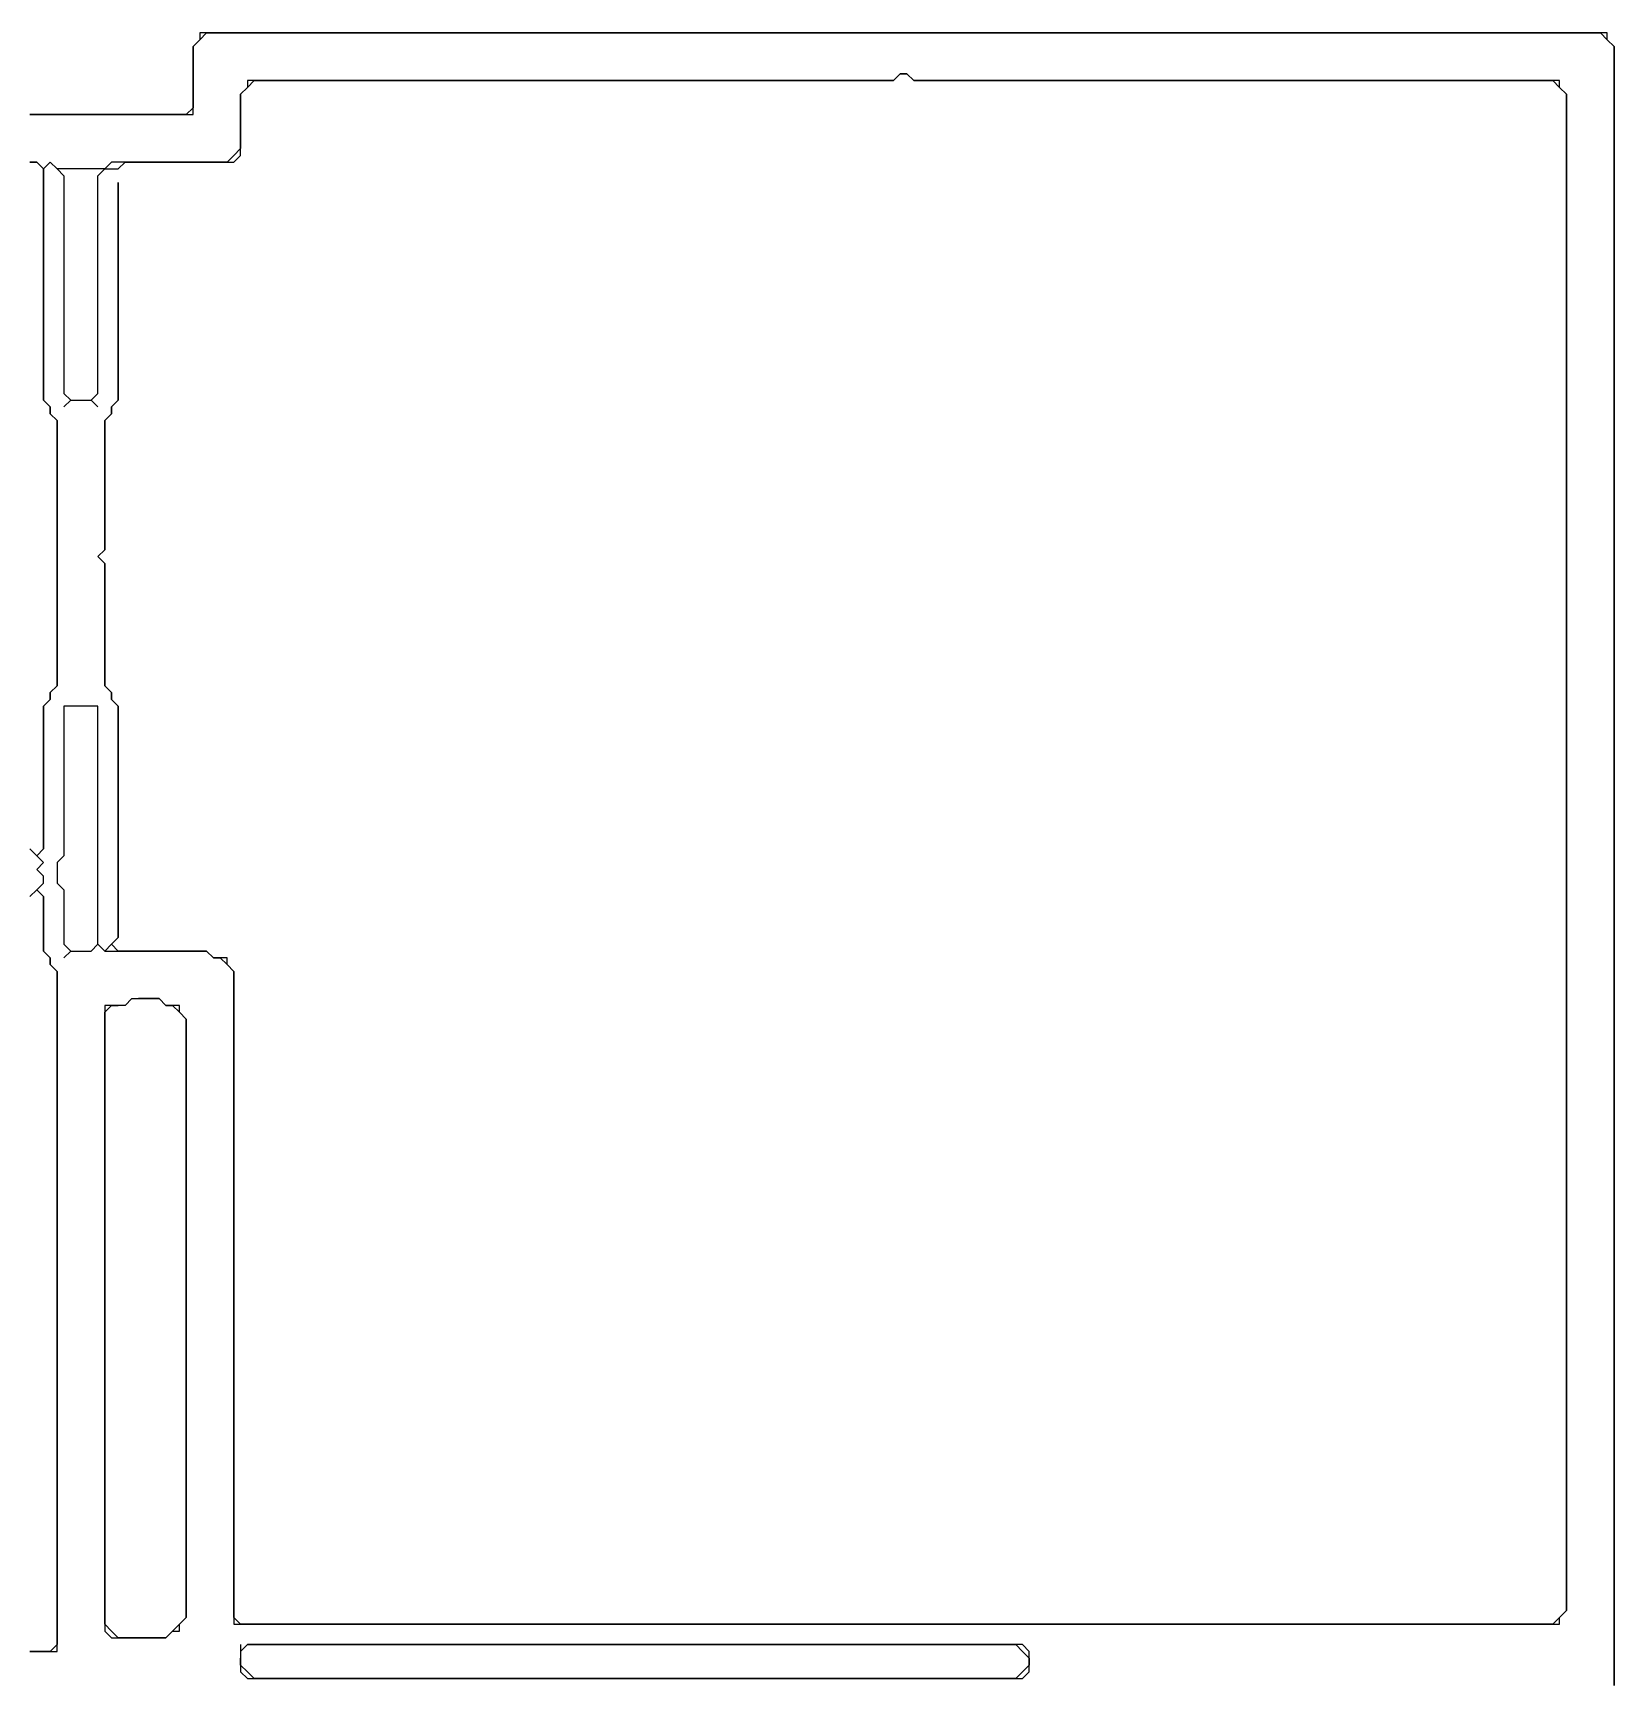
# Model space of a CAD drawing. Header units: metres. Extents: x 39 to 1548, y -1178 to -131.
# Drawn here: x 959.5 to 1192, y -664.5 to -422 of the extents above; entities that cross this region are included whole.
import ezdxf

# ---------------------------------------------------------------- set-up
doc = ezdxf.new("R2010")
doc.units = ezdxf.units.M

msp = doc.modelspace()

# ---------------------------------------------------------------- linework, layer by layer
for points in [[(959, -434), (960, -434), (961, -434), (962, -434), (963, -434), (964, -434), (965, -434), (966, -434), (967, -434), (968, -434), (969, -434), (970, -434), (971, -434), (972, -434), (973, -434), (974, -434), (975, -434), (976, -434), (977, -434), (978, -434), (979, -434), (980, -434), (981, -434), (982, -434), (983, -434), (983, -433), (983, -432), (983, -431), (983, -430), (983, -429), (983, -428), (983, -427), (983, -426), (983, -425), (983, -424), (984, -423), (985, -422), (986, -422), (987, -422), (988, -422), (989, -422), (990, -422), (991, -422), (992, -422), (993, -422), (994, -422), (995, -422), (996, -422), (997, -422), (998, -422), (999, -422), (1000, -422), (1001, -422), (1002, -422), (1003, -422), (1004, -422), (1005, -422), (1006, -422), (1007, -422), (1008, -422), (1009, -422), (1010, -422), (1011, -422), (1012, -422), (1013, -422), (1014, -422), (1015, -422), (1016, -422), (1017, -422), (1018, -422), (1019, -422), (1020, -422), (1021, -422), (1022, -422), (1023, -422), (1024, -422), (1025, -422), (1026, -422), (1027, -422), (1028, -422), (1029, -422), (1030, -422), (1031, -422), (1032, -422), (1033, -422), (1034, -422), (1035, -422), (1036, -422), (1037, -422), (1038, -422), (1039, -422), (1040, -422), (1041, -422), (1042, -422), (1043, -422), (1044, -422), (1045, -422), (1046, -422), (1047, -422), (1048, -422), (1049, -422), (1050, -422), (1051, -422), (1052, -422), (1053, -422), (1054, -422), (1055, -422), (1056, -422), (1057, -422), (1058, -422), (1059, -422), (1060, -422), (1061, -422), (1062, -422), (1063, -422), (1064, -422), (1065, -422), (1066, -422), (1067, -422), (1068, -422), (1069, -422), (1070, -422), (1071, -422), (1072, -422), (1073, -422), (1074, -422), (1075, -422), (1076, -422), (1077, -422), (1078, -422), (1079, -422), (1080, -422), (1081, -422), (1082, -422), (1083, -422), (1084, -422), (1085, -422), (1086, -422), (1087, -422), (1088, -422), (1089, -422), (1090, -422), (1091, -422), (1092, -422), (1093, -422), (1094, -422), (1095, -422), (1096, -422), (1097, -422), (1098, -422), (1099, -422), (1100, -422), (1101, -422), (1102, -422), (1103, -422), (1104, -422), (1105, -422), (1106, -422), (1107, -422), (1108, -422), (1109, -422), (1110, -422), (1111, -422), (1112, -422), (1113, -422), (1114, -422), (1115, -422), (1116, -422), (1117, -422), (1118, -422), (1119, -422), (1120, -422), (1121, -422), (1122, -422), (1123, -422), (1124, -422), (1125, -422), (1126, -422), (1127, -422), (1128, -422), (1129, -422), (1130, -422), (1131, -422), (1132, -422), (1133, -422), (1134, -422), (1135, -422), (1136, -422), (1137, -422), (1138, -422), (1139, -422), (1140, -422), (1141, -422), (1142, -422), (1143, -422), (1144, -422), (1145, -422), (1146, -422), (1147, -422), (1148, -422), (1149, -422), (1150, -422), (1151, -422), (1152, -422), (1153, -422), (1154, -422), (1155, -422), (1156, -422), (1157, -422), (1158, -422), (1159, -422), (1160, -422), (1161, -422), (1162, -422), (1163, -422), (1164, -422), (1165, -422), (1166, -422), (1167, -422), (1168, -422), (1169, -422), (1170, -422), (1171, -422), (1172, -422), (1173, -422), (1174, -422), (1175, -422), (1176, -422), (1177, -422), (1178, -422), (1179, -422), (1180, -422), (1181, -422), (1182, -422), (1183, -422), (1184, -422), (1185, -422), (1186, -422), (1187, -422), (1188, -422), (1189, -422), (1190, -422), (1191, -423), (1192, -424), (1192, -425), (1192, -426), (1192, -427), (1192, -428), (1192, -429), (1192, -430), (1192, -431), (1192, -432), (1192, -433), (1192, -434), (1192, -435), (1192, -436), (1192, -437), (1192, -438), (1192, -439), (1192, -440), (1192, -441), (1192, -442), (1192, -443), (1192, -444), (1192, -445), (1192, -446), (1192, -447), (1192, -448), (1192, -449), (1192, -450), (1192, -451), (1192, -452), (1192, -453), (1192, -454), (1192, -455), (1192, -456), (1192, -457), (1192, -458), (1192, -459), (1192, -460), (1192, -461), (1192, -462), (1192, -463), (1192, -464), (1192, -465), (1192, -466), (1192, -467), (1192, -468), (1192, -469), (1192, -470), (1192, -471), (1192, -472), (1192, -473), (1192, -474), (1192, -475), (1192, -476), (1192, -477), (1192, -478), (1192, -479), (1192, -480), (1192, -481), (1192, -482), (1192, -483), (1192, -484), (1192, -485), (1192, -486), (1192, -487), (1192, -488), (1192, -489), (1192, -490), (1192, -491), (1192, -492), (1192, -493), (1192, -494), (1192, -495), (1192, -496), (1192, -497), (1192, -498), (1192, -499), (1192, -500), (1192, -501), (1192, -502), (1192, -503), (1192, -504), (1192, -505), (1192, -506), (1192, -507), (1192, -508), (1192, -509), (1192, -510), (1192, -511), (1192, -512), (1192, -513), (1192, -514), (1192, -515), (1192, -516), (1192, -517), (1192, -518), (1192, -519), (1192, -520), (1192, -521), (1192, -522), (1192, -523), (1192, -524), (1192, -525), (1192, -526), (1192, -527), (1192, -528), (1192, -529), (1192, -530), (1192, -531), (1192, -532), (1192, -533), (1192, -534), (1192, -535), (1192, -536), (1192, -537), (1192, -538), (1192, -539), (1192, -540), (1192, -541), (1192, -542), (1192, -543), (1192, -544), (1192, -545), (1192, -546), (1192, -547), (1192, -548), (1192, -549), (1192, -550), (1192, -551), (1192, -552), (1192, -553), (1192, -554), (1192, -555), (1192, -556), (1192, -557), (1192, -558), (1192, -559), (1192, -560), (1192, -561), (1192, -562), (1192, -563), (1192, -564), (1192, -565), (1192, -566), (1192, -567), (1192, -568), (1192, -569), (1192, -570), (1192, -571), (1192, -572), (1192, -573), (1192, -574), (1192, -575), (1192, -576), (1192, -577), (1192, -578), (1192, -579), (1192, -580), (1192, -581), (1192, -582), (1192, -583), (1192, -584), (1192, -585), (1192, -586), (1192, -587), (1192, -588), (1192, -589), (1192, -590), (1192, -591), (1192, -592), (1192, -593), (1192, -594), (1192, -595), (1192, -596), (1192, -597), (1192, -598), (1192, -599), (1192, -600), (1192, -601), (1192, -602), (1192, -603), (1192, -604), (1192, -605), (1192, -606), (1192, -607), (1192, -608), (1192, -609), (1192, -610), (1192, -611), (1192, -612), (1192, -613), (1192, -614), (1192, -615), (1192, -616), (1192, -617), (1192, -618), (1192, -619), (1192, -620), (1192, -621), (1192, -622), (1192, -623), (1192, -624), (1192, -625), (1192, -626), (1192, -627), (1192, -628), (1192, -629), (1192, -630), (1192, -631), (1192, -632), (1192, -633), (1192, -634), (1192, -635), (1192, -636), (1192, -637), (1192, -638), (1192, -639), (1192, -640), (1192, -641), (1192, -642), (1192, -643), (1192, -644), (1192, -645), (1192, -646), (1192, -647), (1192, -648), (1192, -649), (1192, -650), (1192, -651), (1192, -652), (1192, -653), (1192, -654), (1192, -655), (1192, -656), (1192, -657), (1192, -658), (1192, -659), (1192, -660), (1192, -661), (1192, -662), (1192, -663), (1192, -664), (1192, -665)], [(1192, -665), (1192, -664), (1192, -663), (1192, -662), (1192, -661), (1192, -660), (1192, -659), (1192, -658), (1192, -657), (1192, -656), (1192, -655), (1192, -654), (1192, -653), (1192, -652), (1192, -651), (1192, -650), (1192, -649), (1192, -648), (1192, -647), (1192, -646), (1192, -645), (1192, -644), (1192, -643), (1192, -642), (1192, -641), (1192, -640), (1192, -639), (1192, -638), (1192, -637), (1192, -636), (1192, -635), (1192, -634), (1192, -633), (1192, -632), (1192, -631), (1192, -630), (1192, -629), (1192, -628), (1192, -627), (1192, -626), (1192, -625), (1192, -624), (1192, -623), (1192, -622), (1192, -621), (1192, -620), (1192, -619), (1192, -618), (1192, -617), (1192, -616), (1192, -615), (1192, -614), (1192, -613), (1192, -612), (1192, -611), (1192, -610), (1192, -609), (1192, -608), (1192, -607), (1192, -606), (1192, -605), (1192, -604), (1192, -603), (1192, -602), (1192, -601), (1192, -600), (1192, -599), (1192, -598), (1192, -597), (1192, -596), (1192, -595), (1192, -594), (1192, -593), (1192, -592), (1192, -591), (1192, -590), (1192, -589), (1192, -588), (1192, -587), (1192, -586), (1192, -585), (1192, -584), (1192, -583), (1192, -582), (1192, -581), (1192, -580), (1192, -579), (1192, -578), (1192, -577), (1192, -576), (1192, -575), (1192, -574), (1192, -573), (1192, -572), (1192, -571), (1192, -570), (1192, -569), (1192, -568), (1192, -567), (1192, -566), (1192, -565), (1192, -564), (1192, -563), (1192, -562), (1192, -561), (1192, -560), (1192, -559), (1192, -558), (1192, -557), (1192, -556), (1192, -555), (1192, -554), (1192, -553), (1192, -552), (1192, -551), (1192, -550), (1192, -549), (1192, -548), (1192, -547), (1192, -546), (1192, -545), (1192, -544), (1192, -543), (1192, -542), (1192, -541), (1192, -540), (1192, -539), (1192, -538), (1192, -537), (1192, -536), (1192, -535), (1192, -534), (1192, -533), (1192, -532), (1192, -531), (1192, -530), (1192, -529), (1192, -528), (1192, -527), (1192, -526), (1192, -525), (1192, -524), (1192, -523), (1192, -522), (1192, -521), (1192, -520), (1192, -519), (1192, -518), (1192, -517), (1192, -516), (1192, -515), (1192, -514), (1192, -513), (1192, -512), (1192, -511), (1192, -510), (1192, -509), (1192, -508), (1192, -507), (1192, -506), (1192, -505), (1192, -504), (1192, -503), (1192, -502), (1192, -501), (1192, -500), (1192, -499), (1192, -498), (1192, -497), (1192, -496), (1192, -495), (1192, -494), (1192, -493), (1192, -492), (1192, -491), (1192, -490), (1192, -489), (1192, -488), (1192, -487), (1192, -486), (1192, -485), (1192, -484), (1192, -483), (1192, -482), (1192, -481), (1192, -480), (1192, -479), (1192, -478), (1192, -477), (1192, -476), (1192, -475), (1192, -474), (1192, -473), (1192, -472), (1192, -471), (1192, -470), (1192, -469), (1192, -468), (1192, -467), (1192, -466), (1192, -465), (1192, -464), (1192, -463), (1192, -462), (1192, -461), (1192, -460), (1192, -459), (1192, -458), (1192, -457), (1192, -456), (1192, -455), (1192, -454), (1192, -453), (1192, -452), (1192, -451), (1192, -450), (1192, -449), (1192, -448), (1192, -447), (1192, -446), (1192, -445), (1192, -444), (1192, -443), (1192, -442), (1192, -441), (1192, -440), (1192, -439), (1192, -438), (1192, -437), (1192, -436), (1192, -435), (1192, -434), (1192, -433), (1192, -432), (1192, -431), (1192, -430), (1192, -429), (1192, -428), (1192, -427), (1192, -426), (1192, -425), (1192, -424), (1191, -423), (1191, -422), (1190, -422), (1189, -422), (1188, -422), (1187, -422), (1186, -422), (1185, -422), (1184, -422), (1183, -422), (1182, -422), (1181, -422), (1180, -422), (1179, -422), (1178, -422), (1177, -422), (1176, -422), (1175, -422), (1174, -422), (1173, -422), (1172, -422), (1171, -422), (1170, -422), (1169, -422), (1168, -422), (1167, -422), (1166, -422), (1165, -422), (1164, -422), (1163, -422), (1162, -422), (1161, -422), (1160, -422), (1159, -422), (1158, -422), (1157, -422), (1156, -422), (1155, -422), (1154, -422), (1153, -422), (1152, -422), (1151, -422), (1150, -422), (1149, -422), (1148, -422), (1147, -422), (1146, -422), (1145, -422), (1144, -422), (1143, -422), (1142, -422), (1141, -422), (1140, -422), (1139, -422), (1138, -422), (1137, -422), (1136, -422), (1135, -422), (1134, -422), (1133, -422), (1132, -422), (1131, -422), (1130, -422), (1129, -422), (1128, -422), (1127, -422), (1126, -422), (1125, -422), (1124, -422), (1123, -422), (1122, -422), (1121, -422), (1120, -422), (1119, -422), (1118, -422), (1117, -422), (1116, -422), (1115, -422), (1114, -422), (1113, -422), (1112, -422), (1111, -422), (1110, -422), (1109, -422), (1108, -422), (1107, -422), (1106, -422), (1105, -422), (1104, -422), (1103, -422), (1102, -422), (1101, -422), (1100, -422), (1099, -422), (1098, -422), (1097, -422), (1096, -422), (1095, -422), (1094, -422), (1093, -422), (1092, -422), (1091, -422), (1090, -422), (1089, -422), (1088, -422), (1087, -422), (1086, -422), (1085, -422), (1084, -422), (1083, -422), (1082, -422), (1081, -422), (1080, -422), (1079, -422), (1078, -422), (1077, -422), (1076, -422), (1075, -422), (1074, -422), (1073, -422), (1072, -422), (1071, -422), (1070, -422), (1069, -422), (1068, -422), (1067, -422), (1066, -422), (1065, -422), (1064, -422), (1063, -422), (1062, -422), (1061, -422), (1060, -422), (1059, -422), (1058, -422), (1057, -422), (1056, -422), (1055, -422), (1054, -422), (1053, -422), (1052, -422), (1051, -422), (1050, -422), (1049, -422), (1048, -422), (1047, -422), (1046, -422), (1045, -422), (1044, -422), (1043, -422), (1042, -422), (1041, -422), (1040, -422), (1039, -422), (1038, -422), (1037, -422), (1036, -422), (1035, -422), (1034, -422), (1033, -422), (1032, -422), (1031, -422), (1030, -422), (1029, -422), (1028, -422), (1027, -422), (1026, -422), (1025, -422), (1024, -422), (1023, -422), (1022, -422), (1021, -422), (1020, -422), (1019, -422), (1018, -422), (1017, -422), (1016, -422), (1015, -422), (1014, -422), (1013, -422), (1012, -422), (1011, -422), (1010, -422), (1009, -422), (1008, -422), (1007, -422), (1006, -422), (1005, -422), (1004, -422), (1003, -422), (1002, -422), (1001, -422), (1000, -422), (999, -422), (998, -422), (997, -422), (996, -422), (995, -422), (994, -422), (993, -422), (992, -422), (991, -422), (990, -422), (989, -422), (988, -422), (987, -422), (986, -422), (985, -422), (984, -422), (984, -423), (983, -424), (983, -425), (983, -426), (983, -427), (983, -428), (983, -429), (983, -430), (983, -431), (983, -432), (983, -433), (982, -434), (981, -434), (980, -434), (979, -434), (978, -434), (977, -434), (976, -434), (975, -434), (974, -434), (973, -434), (972, -434), (971, -434), (970, -434), (969, -434), (968, -434), (967, -434), (966, -434), (965, -434), (964, -434), (963, -434), (962, -434), (961, -434), (960, -434), (959, -434)], [(959, -660), (960, -660), (961, -660), (962, -660), (963, -660), (963, -659), (963, -658), (963, -657), (963, -656), (963, -655), (963, -654), (963, -653), (963, -652), (963, -651), (963, -650), (963, -649), (963, -648), (963, -647), (963, -646), (963, -645), (963, -644), (963, -643), (963, -642), (963, -641), (963, -640), (963, -639), (963, -638), (963, -637), (963, -636), (963, -635), (963, -634), (963, -633), (963, -632), (963, -631), (963, -630), (963, -629), (963, -628), (963, -627), (963, -626), (963, -625), (963, -624), (963, -623), (963, -622), (963, -621), (963, -620), (963, -619), (963, -618), (963, -617), (963, -616), (963, -615), (963, -614), (963, -613), (963, -612), (963, -611), (963, -610), (963, -609), (963, -608), (963, -607), (963, -606), (963, -605), (963, -604), (963, -603), (963, -602), (963, -601), (963, -600), (963, -599), (963, -598), (963, -597), (963, -596), (963, -595), (963, -594), (963, -593), (963, -592), (963, -591), (963, -590), (963, -589), (963, -588), (963, -587), (963, -586), (963, -585), (963, -584), (963, -583), (963, -582), (963, -581), (963, -580), (963, -579), (963, -578), (963, -577), (963, -576), (963, -575), (963, -574), (963, -573), (963, -572), (963, -571), (963, -570), (963, -569), (963, -568), (963, -567), (963, -566), (963, -565), (963, -564), (963, -563), (963, -562), (963, -561), (963, -560), (962, -559), (962, -558), (961, -557), (961, -556), (961, -555), (961, -554), (961, -553), (961, -552), (961, -551), (961, -550), (961, -549), (960, -548), (961, -547), (961, -546), (960, -545), (961, -544), (960, -543), (961, -542), (961, -541), (961, -540), (961, -539), (961, -538), (961, -537), (961, -536), (961, -535), (961, -534), (961, -533), (961, -532), (961, -531), (961, -530), (961, -529), (961, -528), (961, -527), (961, -526), (961, -525), (961, -524), (961, -523), (961, -522), (961, -521), (962, -520), (962, -519), (963, -518), (963, -517), (963, -516), (963, -515), (963, -514), (963, -513), (963, -512), (963, -511), (963, -510), (963, -509), (963, -508), (963, -507), (963, -506), (963, -505), (963, -504), (963, -503), (963, -502), (963, -501), (963, -500), (963, -499), (963, -498), (963, -497), (963, -496), (963, -495), (963, -494), (963, -493), (963, -492), (963, -491), (963, -490), (963, -489), (963, -488), (963, -487), (963, -486), (963, -485), (963, -484), (963, -483), (963, -482), (963, -481), (963, -480), (963, -479), (962, -478), (962, -477), (961, -476), (961, -475), (961, -474), (961, -473), (961, -472), (961, -471), (961, -470), (961, -469), (961, -468), (961, -467), (961, -466), (961, -465), (961, -464), (961, -463), (961, -462), (961, -461), (961, -460), (961, -459), (961, -458), (961, -457), (961, -456), (961, -455), (961, -454), (961, -453), (961, -452), (961, -451), (961, -450), (961, -449), (961, -448), (961, -447), (961, -446), (961, -445), (961, -444), (961, -443), (961, -442), (962, -441), (963, -442), (964, -443), (964, -444), (964, -445), (964, -446), (964, -447), (964, -448), (964, -449), (964, -450), (964, -451), (964, -452), (964, -453), (964, -454), (964, -455), (964, -456), (964, -457), (964, -458), (964, -459), (964, -460), (964, -461), (964, -462), (964, -463), (964, -464), (964, -465), (964, -466), (964, -467), (964, -468), (964, -469), (964, -470), (964, -471), (964, -472), (964, -473), (964, -474), (964, -475), (965, -476), (964, -477), (965, -476), (966, -476), (967, -476), (968, -476), (969, -477), (968, -476), (969, -475), (969, -474), (969, -473), (969, -472), (969, -471), (969, -470), (969, -469), (969, -468), (969, -467), (969, -466), (969, -465), (969, -464), (969, -463), (969, -462), (969, -461), (969, -460), (969, -459), (969, -458), (969, -457), (969, -456), (969, -455), (969, -454), (969, -453), (969, -452), (969, -451), (969, -450), (969, -449), (969, -448), (969, -447), (969, -446), (969, -445), (969, -444), (969, -443), (970, -442), (971, -442), (972, -442), (973, -441), (974, -441), (975, -441), (976, -441), (977, -441), (978, -441), (979, -441), (980, -441), (981, -441), (982, -441), (983, -441), (984, -441), (985, -441), (986, -441), (987, -441), (988, -441), (989, -441), (990, -440), (990, -439), (990, -438), (990, -437), (990, -436), (990, -435), (990, -434), (990, -433), (990, -432), (990, -431), (991, -430), (992, -429), (993, -429), (994, -429), (995, -429), (996, -429), (997, -429), (998, -429), (999, -429), (1000, -429), (1001, -429), (1002, -429), (1003, -429), (1004, -429), (1005, -429), (1006, -429), (1007, -429), (1008, -429), (1009, -429), (1010, -429), (1011, -429), (1012, -429), (1013, -429), (1014, -429), (1015, -429), (1016, -429), (1017, -429), (1018, -429), (1019, -429), (1020, -429), (1021, -429), (1022, -429), (1023, -429), (1024, -429), (1025, -429), (1026, -429), (1027, -429), (1028, -429), (1029, -429), (1030, -429), (1031, -429), (1032, -429), (1033, -429), (1034, -429), (1035, -429), (1036, -429), (1037, -429), (1038, -429), (1039, -429), (1040, -429), (1041, -429), (1042, -429), (1043, -429), (1044, -429), (1045, -429), (1046, -429), (1047, -429), (1048, -429), (1049, -429), (1050, -429), (1051, -429), (1052, -429), (1053, -429), (1054, -429), (1055, -429), (1056, -429), (1057, -429), (1058, -429), (1059, -429), (1060, -429), (1061, -429), (1062, -429), (1063, -429), (1064, -429), (1065, -429), (1066, -429), (1067, -429), (1068, -429), (1069, -429), (1070, -429), (1071, -429), (1072, -429), (1073, -429), (1074, -429), (1075, -429), (1076, -429), (1077, -429), (1078, -429), (1079, -429), (1080, -429), (1081, -429), (1082, -429), (1083, -429), (1084, -429), (1085, -429), (1086, -429), (1087, -428), (1088, -428), (1089, -429), (1090, -429), (1091, -429), (1092, -429), (1093, -429), (1094, -429), (1095, -429), (1096, -429), (1097, -429), (1098, -429), (1099, -429), (1100, -429), (1101, -429), (1102, -429), (1103, -429), (1104, -429), (1105, -429), (1106, -429), (1107, -429), (1108, -429), (1109, -429), (1110, -429), (1111, -429), (1112, -429), (1113, -429), (1114, -429), (1115, -429), (1116, -429), (1117, -429), (1118, -429), (1119, -429), (1120, -429), (1121, -429), (1122, -429), (1123, -429), (1124, -429), (1125, -429), (1126, -429), (1127, -429), (1128, -429), (1129, -429), (1130, -429), (1131, -429), (1132, -429), (1133, -429), (1134, -429), (1135, -429), (1136, -429), (1137, -429), (1138, -429), (1139, -429), (1140, -429), (1141, -429), (1142, -429), (1143, -429), (1144, -429), (1145, -429), (1146, -429), (1147, -429), (1148, -429), (1149, -429), (1150, -429), (1151, -429), (1152, -429), (1153, -429), (1154, -429), (1155, -429), (1156, -429), (1157, -429), (1158, -429), (1159, -429), (1160, -429), (1161, -429), (1162, -429), (1163, -429), (1164, -429), (1165, -429), (1166, -429), (1167, -429), (1168, -429), (1169, -429), (1170, -429), (1171, -429), (1172, -429), (1173, -429), (1174, -429), (1175, -429), (1176, -429), (1177, -429), (1178, -429), (1179, -429), (1180, -429), (1181, -429), (1182, -429), (1183, -429), (1184, -430), (1185, -431), (1185, -432), (1185, -433), (1185, -434), (1185, -435), (1185, -436), (1185, -437), (1185, -438), (1185, -439), (1185, -440), (1185, -441), (1185, -442), (1185, -443), (1185, -444), (1185, -445), (1185, -446), (1185, -447), (1185, -448), (1185, -449), (1185, -450), (1185, -451), (1185, -452), (1185, -453), (1185, -454), (1185, -455), (1185, -456), (1185, -457), (1185, -458), (1185, -459), (1185, -460), (1185, -461), (1185, -462), (1185, -463), (1185, -464), (1185, -465), (1185, -466), (1185, -467), (1185, -468), (1185, -469), (1185, -470), (1185, -471), (1185, -472), (1185, -473), (1185, -474), (1185, -475), (1185, -476), (1185, -477), (1185, -478), (1185, -479), (1185, -480), (1185, -481), (1185, -482), (1185, -483), (1185, -484), (1185, -485), (1185, -486), (1185, -487), (1185, -488), (1185, -489), (1185, -490), (1185, -491), (1185, -492), (1185, -493), (1185, -494), (1185, -495), (1185, -496), (1185, -497), (1185, -498), (1185, -499), (1185, -500), (1185, -501), (1185, -502), (1185, -503), (1185, -504), (1185, -505), (1185, -506), (1185, -507), (1185, -508), (1185, -509), (1185, -510), (1185, -511), (1185, -512), (1185, -513), (1185, -514), (1185, -515), (1185, -516), (1185, -517), (1185, -518), (1185, -519), (1185, -520), (1185, -521), (1185, -522), (1185, -523), (1185, -524), (1185, -525), (1185, -526), (1185, -527), (1185, -528), (1185, -529), (1185, -530), (1185, -531), (1185, -532), (1185, -533), (1185, -534), (1185, -535), (1185, -536), (1185, -537), (1185, -538), (1185, -539), (1185, -540), (1185, -541), (1185, -542), (1185, -543), (1185, -544), (1185, -545), (1185, -546), (1185, -547), (1185, -548), (1185, -549), (1185, -550), (1185, -551), (1185, -552), (1185, -553), (1185, -554), (1185, -555), (1185, -556), (1185, -557), (1185, -558), (1185, -559), (1185, -560), (1185, -561), (1185, -562), (1185, -563), (1185, -564), (1185, -565), (1185, -566), (1185, -567), (1185, -568), (1185, -569), (1185, -570), (1185, -571), (1185, -572), (1185, -573), (1185, -574), (1185, -575), (1185, -576), (1185, -577), (1185, -578), (1185, -579), (1185, -580), (1185, -581), (1185, -582), (1185, -583), (1185, -584), (1185, -585), (1185, -586), (1185, -587), (1185, -588), (1185, -589), (1185, -590), (1185, -591), (1185, -592), (1185, -593), (1185, -594), (1185, -595), (1185, -596), (1185, -597), (1185, -598), (1185, -599), (1185, -600), (1185, -601), (1185, -602), (1185, -603), (1185, -604), (1185, -605), (1185, -606), (1185, -607), (1185, -608), (1185, -609), (1185, -610), (1185, -611), (1185, -612), (1185, -613), (1185, -614), (1185, -615), (1185, -616), (1185, -617), (1185, -618), (1185, -619), (1185, -620), (1185, -621), (1185, -622), (1185, -623), (1185, -624), (1185, -625), (1185, -626), (1185, -627), (1185, -628), (1185, -629), (1185, -630), (1185, -631), (1185, -632), (1185, -633), (1185, -634), (1185, -635), (1185, -636), (1185, -637), (1185, -638), (1185, -639), (1185, -640), (1185, -641), (1185, -642), (1185, -643), (1185, -644), (1185, -645), (1185, -646), (1185, -647), (1185, -648), (1185, -649), (1185, -650), (1185, -651), (1185, -652), (1185, -653), (1185, -654), (1184, -655), (1183, -656), (1182, -656), (1181, -656), (1180, -656), (1179, -656), (1178, -656), (1177, -656), (1176, -656), (1175, -656), (1174, -656), (1173, -656), (1172, -656), (1171, -656), (1170, -656), (1169, -656), (1168, -656), (1167, -656), (1166, -656), (1165, -656), (1164, -656), (1163, -656), (1162, -656), (1161, -656), (1160, -656), (1159, -656), (1158, -656), (1157, -656), (1156, -656), (1155, -656), (1154, -656), (1153, -656), (1152, -656), (1151, -656), (1150, -656), (1149, -656), (1148, -656), (1147, -656), (1146, -656), (1145, -656), (1144, -656), (1143, -656), (1142, -656), (1141, -656), (1140, -656), (1139, -656), (1138, -656), (1137, -656), (1136, -656), (1135, -656), (1134, -656), (1133, -656), (1132, -656), (1131, -656), (1130, -656), (1129, -656), (1128, -656), (1127, -656), (1126, -656), (1125, -656), (1124, -656), (1123, -656), (1122, -656), (1121, -656), (1120, -656), (1119, -656), (1118, -656), (1117, -656), (1116, -656), (1115, -656), (1114, -656), (1113, -656), (1112, -656), (1111, -656), (1110, -656), (1109, -656), (1108, -656), (1107, -656), (1106, -656), (1105, -656), (1104, -656), (1103, -656), (1102, -656), (1101, -656), (1100, -656), (1099, -656), (1098, -656), (1097, -656), (1096, -656), (1095, -656), (1094, -656), (1093, -656), (1092, -656), (1091, -656), (1090, -656), (1089, -656), (1088, -656), (1087, -656), (1086, -656), (1085, -656), (1084, -656), (1083, -656), (1082, -656), (1081, -656), (1080, -656), (1079, -656), (1078, -656), (1077, -656), (1076, -656), (1075, -656), (1074, -656), (1073, -656), (1072, -656), (1071, -656), (1070, -656), (1069, -656), (1068, -656), (1067, -656), (1066, -656), (1065, -656), (1064, -656), (1063, -656), (1062, -656), (1061, -656), (1060, -656), (1059, -656), (1058, -656), (1057, -656), (1056, -656), (1055, -656), (1054, -656), (1053, -656), (1052, -656), (1051, -656), (1050, -656), (1049, -656), (1048, -656), (1047, -656), (1046, -656), (1045, -656), (1044, -656), (1043, -656), (1042, -656), (1041, -656), (1040, -656), (1039, -656), (1038, -656), (1037, -656), (1036, -656), (1035, -656), (1034, -656), (1033, -656), (1032, -656), (1031, -656), (1030, -656), (1029, -656), (1028, -656), (1027, -656), (1026, -656), (1025, -656), (1024, -656), (1023, -656), (1022, -656), (1021, -656), (1020, -656), (1019, -656), (1018, -656), (1017, -656), (1016, -656), (1015, -656), (1014, -656), (1013, -656), (1012, -656), (1011, -656), (1010, -656), (1009, -656), (1008, -656), (1007, -656), (1006, -656), (1005, -656), (1004, -656), (1003, -656), (1002, -656), (1001, -656), (1000, -656), (999, -656), (998, -656), (997, -656), (996, -656), (995, -656), (994, -656), (993, -656), (992, -656), (991, -656), (990, -656), (989, -655), (989, -654), (989, -653), (989, -652), (989, -651), (989, -650), (989, -649), (989, -648), (989, -647), (989, -646), (989, -645), (989, -644), (989, -643), (989, -642), (989, -641), (989, -640), (989, -639), (989, -638), (989, -637), (989, -636), (989, -635), (989, -634), (989, -633), (989, -632), (989, -631), (989, -630), (989, -629), (989, -628), (989, -627), (989, -626), (989, -625), (989, -624), (989, -623), (989, -622), (989, -621), (989, -620), (989, -619), (989, -618), (989, -617), (989, -616), (989, -615), (989, -614), (989, -613), (989, -612), (989, -611), (989, -610), (989, -609), (989, -608), (989, -607), (989, -606), (989, -605), (989, -604), (989, -603), (989, -602), (989, -601), (989, -600), (989, -599), (989, -598), (989, -597), (989, -596), (989, -595), (989, -594), (989, -593), (989, -592), (989, -591), (989, -590), (989, -589), (989, -588), (989, -587), (989, -586), (989, -585), (989, -584), (989, -583), (989, -582), (989, -581), (989, -580), (989, -579), (989, -578), (989, -577), (989, -576), (989, -575), (989, -574), (989, -573), (989, -572), (989, -571), (989, -570), (989, -569), (989, -568), (989, -567), (989, -566), (989, -565), (989, -564), (989, -563), (989, -562), (989, -561), (989, -560), (988, -559), (988, -558), (987, -558), (986, -558), (985, -557), (984, -557), (983, -557), (982, -557), (981, -557), (980, -557), (979, -557), (978, -557), (977, -557), (976, -557), (975, -557), (974, -557), (973, -557), (972, -557), (971, -556), (972, -555), (972, -554), (972, -553), (972, -552), (972, -551), (972, -550), (972, -549), (972, -548), (972, -547), (972, -546), (972, -545), (972, -544), (972, -543), (972, -542), (972, -541), (972, -540), (972, -539), (972, -538), (972, -537), (972, -536), (972, -535), (972, -534), (972, -533), (972, -532), (972, -531), (972, -530), (972, -529), (972, -528), (972, -527), (972, -526), (972, -525), (972, -524), (972, -523), (972, -522), (972, -521), (971, -520), (971, -519), (970, -518), (970, -517), (970, -516), (970, -515), (970, -514), (970, -513), (970, -512), (970, -511), (970, -510), (970, -509), (970, -508), (970, -507), (970, -506), (970, -505), (970, -504), (970, -503), (970, -502), (970, -501), (970, -500), (969, -499), (970, -498), (970, -497), (970, -496), (970, -495), (970, -494), (970, -493), (970, -492), (970, -491), (970, -490), (970, -489), (970, -488), (970, -487), (970, -486), (970, -485), (970, -484), (970, -483), (970, -482), (970, -481), (970, -480), (970, -479), (971, -478), (971, -477), (972, -476), (972, -475), (972, -474), (972, -473), (972, -472), (972, -471), (972, -470), (972, -469), (972, -468), (972, -467), (972, -466), (972, -465), (972, -464), (972, -463), (972, -462), (972, -461), (972, -460), (972, -459), (972, -458), (972, -457), (972, -456), (972, -455), (972, -454), (972, -453), (972, -452), (972, -451), (972, -450), (972, -449), (972, -448), (972, -447), (972, -446), (972, -445), (972, -444), (972, -445), (972, -446), (972, -447), (972, -448), (972, -449), (972, -450), (972, -451), (972, -452), (972, -453), (972, -454), (972, -455), (972, -456), (972, -457), (972, -458), (972, -459), (972, -460), (972, -461), (972, -462), (972, -463), (972, -464), (972, -465), (972, -466), (972, -467), (972, -468), (972, -469), (972, -470), (972, -471), (972, -472), (972, -473), (972, -474), (972, -475), (972, -476), (971, -477), (971, -478), (970, -479), (970, -480), (970, -481), (970, -482), (970, -483), (970, -484), (970, -485), (970, -486), (970, -487), (970, -488), (970, -489), (970, -490), (970, -491), (970, -492), (970, -493), (970, -494), (970, -495), (970, -496), (970, -497), (970, -498), (969, -499), (970, -500), (970, -501), (970, -502), (970, -503), (970, -504), (970, -505), (970, -506), (970, -507), (970, -508), (970, -509), (970, -510), (970, -511), (970, -512), (970, -513), (970, -514), (970, -515), (970, -516), (970, -517), (970, -518), (971, -519), (971, -520), (972, -521), (972, -522), (972, -523), (972, -524), (972, -525), (972, -526), (972, -527), (972, -528), (972, -529), (972, -530), (972, -531), (972, -532), (972, -533), (972, -534), (972, -535), (972, -536), (972, -537), (972, -538), (972, -539), (972, -540), (972, -541), (972, -542), (972, -543), (972, -544), (972, -545), (972, -546), (972, -547), (972, -548), (972, -549), (972, -550), (972, -551), (972, -552), (972, -553), (972, -554), (972, -555), (971, -556), (970, -557), (969, -556), (969, -555), (969, -554), (969, -553), (969, -552), (969, -551), (969, -550), (969, -549), (969, -548), (969, -547), (969, -546), (969, -545), (969, -544), (969, -543), (969, -542), (969, -541), (969, -540), (969, -539), (969, -538), (969, -537), (969, -536), (969, -535), (969, -534), (969, -533), (969, -532), (969, -531), (969, -530), (969, -529), (969, -528), (969, -527), (969, -526), (969, -525), (969, -524), (969, -523), (969, -522), (969, -521), (968, -521), (967, -521), (966, -521), (965, -521), (964, -521), (964, -522), (964, -523), (964, -524), (964, -525), (964, -526), (964, -527), (964, -528), (964, -529), (964, -530), (964, -531), (964, -532), (964, -533), (964, -534), (964, -535), (964, -536), (964, -537), (964, -538), (964, -539), (964, -540), (964, -541), (964, -542), (964, -543), (963, -544), (963, -545), (963, -546), (963, -547), (964, -548), (964, -549), (964, -550), (964, -551), (964, -552), (964, -553), (964, -554), (964, -555), (964, -556), (965, -557), (964, -558), (965, -557), (966, -557), (967, -557), (968, -557), (969, -556), (970, -557), (971, -557), (972, -557), (973, -557), (974, -557), (975, -557), (976, -557), (977, -557), (978, -557), (979, -557), (980, -557), (981, -557), (982, -557), (983, -557), (984, -557), (985, -557), (986, -558), (987, -558), (988, -559), (989, -560), (989, -561), (989, -562), (989, -563), (989, -564), (989, -565), (989, -566), (989, -567), (989, -568), (989, -569), (989, -570), (989, -571), (989, -572), (989, -573), (989, -574), (989, -575), (989, -576), (989, -577), (989, -578), (989, -579), (989, -580), (989, -581), (989, -582), (989, -583), (989, -584), (989, -585), (989, -586), (989, -587), (989, -588), (989, -589), (989, -590), (989, -591), (989, -592), (989, -593), (989, -594), (989, -595), (989, -596), (989, -597), (989, -598), (989, -599), (989, -600), (989, -601), (989, -602), (989, -603), (989, -604), (989, -605), (989, -606), (989, -607), (989, -608), (989, -609), (989, -610), (989, -611), (989, -612), (989, -613), (989, -614), (989, -615), (989, -616), (989, -617), (989, -618), (989, -619), (989, -620), (989, -621), (989, -622), (989, -623), (989, -624), (989, -625), (989, -626), (989, -627), (989, -628), (989, -629), (989, -630), (989, -631), (989, -632), (989, -633), (989, -634), (989, -635), (989, -636), (989, -637), (989, -638), (989, -639), (989, -640), (989, -641), (989, -642), (989, -643), (989, -644), (989, -645), (989, -646), (989, -647), (989, -648), (989, -649), (989, -650), (989, -651), (989, -652), (989, -653), (989, -654), (989, -655), (989, -656), (990, -656), (991, -656), (992, -656), (993, -656), (994, -656), (995, -656), (996, -656), (997, -656), (998, -656), (999, -656), (1000, -656), (1001, -656), (1002, -656), (1003, -656), (1004, -656), (1005, -656), (1006, -656), (1007, -656), (1008, -656), (1009, -656), (1010, -656), (1011, -656), (1012, -656), (1013, -656), (1014, -656), (1015, -656), (1016, -656), (1017, -656), (1018, -656), (1019, -656), (1020, -656), (1021, -656), (1022, -656), (1023, -656), (1024, -656), (1025, -656), (1026, -656), (1027, -656), (1028, -656), (1029, -656), (1030, -656), (1031, -656), (1032, -656), (1033, -656), (1034, -656), (1035, -656), (1036, -656), (1037, -656), (1038, -656), (1039, -656), (1040, -656), (1041, -656), (1042, -656), (1043, -656), (1044, -656), (1045, -656), (1046, -656), (1047, -656), (1048, -656), (1049, -656), (1050, -656), (1051, -656), (1052, -656), (1053, -656), (1054, -656), (1055, -656), (1056, -656), (1057, -656), (1058, -656), (1059, -656), (1060, -656), (1061, -656), (1062, -656), (1063, -656), (1064, -656), (1065, -656), (1066, -656), (1067, -656), (1068, -656), (1069, -656), (1070, -656), (1071, -656), (1072, -656), (1073, -656), (1074, -656), (1075, -656), (1076, -656), (1077, -656), (1078, -656), (1079, -656), (1080, -656), (1081, -656), (1082, -656), (1083, -656), (1084, -656), (1085, -656), (1086, -656), (1087, -656), (1088, -656), (1089, -656), (1090, -656), (1091, -656), (1092, -656), (1093, -656), (1094, -656), (1095, -656), (1096, -656), (1097, -656), (1098, -656), (1099, -656), (1100, -656), (1101, -656), (1102, -656), (1103, -656), (1104, -656), (1105, -656), (1106, -656), (1107, -656), (1108, -656), (1109, -656), (1110, -656), (1111, -656), (1112, -656), (1113, -656), (1114, -656), (1115, -656), (1116, -656), (1117, -656), (1118, -656), (1119, -656), (1120, -656), (1121, -656), (1122, -656), (1123, -656), (1124, -656), (1125, -656), (1126, -656), (1127, -656), (1128, -656), (1129, -656), (1130, -656), (1131, -656), (1132, -656), (1133, -656), (1134, -656), (1135, -656), (1136, -656), (1137, -656), (1138, -656), (1139, -656), (1140, -656), (1141, -656), (1142, -656), (1143, -656), (1144, -656), (1145, -656), (1146, -656), (1147, -656), (1148, -656), (1149, -656), (1150, -656), (1151, -656), (1152, -656), (1153, -656), (1154, -656), (1155, -656), (1156, -656), (1157, -656), (1158, -656), (1159, -656), (1160, -656), (1161, -656), (1162, -656), (1163, -656), (1164, -656), (1165, -656), (1166, -656), (1167, -656), (1168, -656), (1169, -656), (1170, -656), (1171, -656), (1172, -656), (1173, -656), (1174, -656), (1175, -656), (1176, -656), (1177, -656), (1178, -656), (1179, -656), (1180, -656), (1181, -656), (1182, -656), (1183, -656), (1184, -656), (1184, -655), (1185, -654), (1185, -653), (1185, -652), (1185, -651), (1185, -650), (1185, -649), (1185, -648), (1185, -647), (1185, -646), (1185, -645), (1185, -644), (1185, -643), (1185, -642), (1185, -641), (1185, -640), (1185, -639), (1185, -638), (1185, -637), (1185, -636), (1185, -635), (1185, -634), (1185, -633), (1185, -632), (1185, -631), (1185, -630), (1185, -629), (1185, -628), (1185, -627), (1185, -626), (1185, -625), (1185, -624), (1185, -623), (1185, -622), (1185, -621), (1185, -620), (1185, -619), (1185, -618), (1185, -617), (1185, -616), (1185, -615), (1185, -614), (1185, -613), (1185, -612), (1185, -611), (1185, -610), (1185, -609), (1185, -608), (1185, -607), (1185, -606), (1185, -605), (1185, -604), (1185, -603), (1185, -602), (1185, -601), (1185, -600), (1185, -599), (1185, -598), (1185, -597), (1185, -596), (1185, -595), (1185, -594), (1185, -593), (1185, -592), (1185, -591), (1185, -590), (1185, -589), (1185, -588), (1185, -587), (1185, -586), (1185, -585), (1185, -584), (1185, -583), (1185, -582), (1185, -581), (1185, -580), (1185, -579), (1185, -578), (1185, -577), (1185, -576), (1185, -575), (1185, -574), (1185, -573), (1185, -572), (1185, -571), (1185, -570), (1185, -569), (1185, -568), (1185, -567), (1185, -566), (1185, -565), (1185, -564), (1185, -563), (1185, -562), (1185, -561), (1185, -560), (1185, -559), (1185, -558), (1185, -557), (1185, -556), (1185, -555), (1185, -554), (1185, -553), (1185, -552), (1185, -551), (1185, -550), (1185, -549), (1185, -548), (1185, -547), (1185, -546), (1185, -545), (1185, -544), (1185, -543), (1185, -542), (1185, -541), (1185, -540), (1185, -539), (1185, -538), (1185, -537), (1185, -536), (1185, -535), (1185, -534), (1185, -533), (1185, -532), (1185, -531), (1185, -530), (1185, -529), (1185, -528), (1185, -527), (1185, -526), (1185, -525), (1185, -524), (1185, -523), (1185, -522), (1185, -521), (1185, -520), (1185, -519), (1185, -518), (1185, -517), (1185, -516), (1185, -515), (1185, -514), (1185, -513), (1185, -512), (1185, -511), (1185, -510), (1185, -509), (1185, -508), (1185, -507), (1185, -506), (1185, -505), (1185, -504), (1185, -503), (1185, -502), (1185, -501), (1185, -500), (1185, -499), (1185, -498), (1185, -497), (1185, -496), (1185, -495), (1185, -494), (1185, -493), (1185, -492), (1185, -491), (1185, -490), (1185, -489), (1185, -488), (1185, -487), (1185, -486), (1185, -485), (1185, -484), (1185, -483), (1185, -482), (1185, -481), (1185, -480), (1185, -479), (1185, -478), (1185, -477), (1185, -476), (1185, -475), (1185, -474), (1185, -473), (1185, -472), (1185, -471), (1185, -470), (1185, -469), (1185, -468), (1185, -467), (1185, -466), (1185, -465), (1185, -464), (1185, -463), (1185, -462), (1185, -461), (1185, -460), (1185, -459), (1185, -458), (1185, -457), (1185, -456), (1185, -455), (1185, -454), (1185, -453), (1185, -452), (1185, -451), (1185, -450), (1185, -449), (1185, -448), (1185, -447), (1185, -446), (1185, -445), (1185, -444), (1185, -443), (1185, -442), (1185, -441), (1185, -440), (1185, -439), (1185, -438), (1185, -437), (1185, -436), (1185, -435), (1185, -434), (1185, -433), (1185, -432), (1185, -431), (1184, -430), (1184, -429), (1183, -429), (1182, -429), (1181, -429), (1180, -429), (1179, -429), (1178, -429), (1177, -429), (1176, -429), (1175, -429), (1174, -429), (1173, -429), (1172, -429), (1171, -429), (1170, -429), (1169, -429), (1168, -429), (1167, -429), (1166, -429), (1165, -429), (1164, -429), (1163, -429), (1162, -429), (1161, -429), (1160, -429), (1159, -429), (1158, -429), (1157, -429), (1156, -429), (1155, -429), (1154, -429), (1153, -429), (1152, -429), (1151, -429), (1150, -429), (1149, -429), (1148, -429), (1147, -429), (1146, -429), (1145, -429), (1144, -429), (1143, -429), (1142, -429), (1141, -429), (1140, -429), (1139, -429), (1138, -429), (1137, -429), (1136, -429), (1135, -429), (1134, -429), (1133, -429), (1132, -429), (1131, -429), (1130, -429), (1129, -429), (1128, -429), (1127, -429), (1126, -429), (1125, -429), (1124, -429), (1123, -429), (1122, -429), (1121, -429), (1120, -429), (1119, -429), (1118, -429), (1117, -429), (1116, -429), (1115, -429), (1114, -429), (1113, -429), (1112, -429), (1111, -429), (1110, -429), (1109, -429), (1108, -429), (1107, -429), (1106, -429), (1105, -429), (1104, -429), (1103, -429), (1102, -429), (1101, -429), (1100, -429), (1099, -429), (1098, -429), (1097, -429), (1096, -429), (1095, -429), (1094, -429), (1093, -429), (1092, -429), (1091, -429), (1090, -429), (1089, -429), (1088, -428), (1087, -428), (1086, -429), (1085, -429), (1084, -429), (1083, -429), (1082, -429), (1081, -429), (1080, -429), (1079, -429), (1078, -429), (1077, -429), (1076, -429), (1075, -429), (1074, -429), (1073, -429), (1072, -429), (1071, -429), (1070, -429), (1069, -429), (1068, -429), (1067, -429), (1066, -429), (1065, -429), (1064, -429), (1063, -429), (1062, -429), (1061, -429), (1060, -429), (1059, -429), (1058, -429), (1057, -429), (1056, -429), (1055, -429), (1054, -429), (1053, -429), (1052, -429), (1051, -429), (1050, -429), (1049, -429), (1048, -429), (1047, -429), (1046, -429), (1045, -429), (1044, -429), (1043, -429), (1042, -429), (1041, -429), (1040, -429), (1039, -429), (1038, -429), (1037, -429), (1036, -429), (1035, -429), (1034, -429), (1033, -429), (1032, -429), (1031, -429), (1030, -429), (1029, -429), (1028, -429), (1027, -429), (1026, -429), (1025, -429), (1024, -429), (1023, -429), (1022, -429), (1021, -429), (1020, -429), (1019, -429), (1018, -429), (1017, -429), (1016, -429), (1015, -429), (1014, -429), (1013, -429), (1012, -429), (1011, -429), (1010, -429), (1009, -429), (1008, -429), (1007, -429), (1006, -429), (1005, -429), (1004, -429), (1003, -429), (1002, -429), (1001, -429), (1000, -429), (999, -429), (998, -429), (997, -429), (996, -429), (995, -429), (994, -429), (993, -429), (992, -429), (991, -429), (991, -430), (990, -431), (990, -432), (990, -433), (990, -434), (990, -435), (990, -436), (990, -437), (990, -438), (990, -439), (989, -440), (988, -441), (987, -441), (986, -441), (985, -441), (984, -441), (983, -441), (982, -441), (981, -441), (980, -441), (979, -441), (978, -441), (977, -441), (976, -441), (975, -441), (974, -441), (973, -441), (972, -441), (971, -441), (970, -442), (969, -442), (968, -442), (967, -442), (966, -442), (965, -442), (964, -442), (963, -442), (962, -441), (961, -442), (960, -441), (959, -441)], [(959, -441), (960, -441), (961, -442), (961, -443), (961, -444), (961, -445), (961, -446), (961, -447), (961, -448), (961, -449), (961, -450), (961, -451), (961, -452), (961, -453), (961, -454), (961, -455), (961, -456), (961, -457), (961, -458), (961, -459), (961, -460), (961, -461), (961, -462), (961, -463), (961, -464), (961, -465), (961, -466), (961, -467), (961, -468), (961, -469), (961, -470), (961, -471), (961, -472), (961, -473), (961, -474), (961, -475), (961, -476), (962, -477), (962, -478), (963, -479), (963, -480), (963, -481), (963, -482), (963, -483), (963, -484), (963, -485), (963, -486), (963, -487), (963, -488), (963, -489), (963, -490), (963, -491), (963, -492), (963, -493), (963, -494), (963, -495), (963, -496), (963, -497), (963, -498), (963, -499), (963, -500), (963, -501), (963, -502), (963, -503), (963, -504), (963, -505), (963, -506), (963, -507), (963, -508), (963, -509), (963, -510), (963, -511), (963, -512), (963, -513), (963, -514), (963, -515), (963, -516), (963, -517), (963, -518), (962, -519), (962, -520), (961, -521), (961, -522), (961, -523), (961, -524), (961, -525), (961, -526), (961, -527), (961, -528), (961, -529), (961, -530), (961, -531), (961, -532), (961, -533), (961, -534), (961, -535), (961, -536), (961, -537), (961, -538), (961, -539), (961, -540), (961, -541), (961, -542), (960, -543), (959, -542)], [(959, -549), (960, -548), (961, -549), (961, -550), (961, -551), (961, -552), (961, -553), (961, -554), (961, -555), (961, -556), (961, -557), (962, -558), (962, -559), (963, -560), (963, -561), (963, -562), (963, -563), (963, -564), (963, -565), (963, -566), (963, -567), (963, -568), (963, -569), (963, -570), (963, -571), (963, -572), (963, -573), (963, -574), (963, -575), (963, -576), (963, -577), (963, -578), (963, -579), (963, -580), (963, -581), (963, -582), (963, -583), (963, -584), (963, -585), (963, -586), (963, -587), (963, -588), (963, -589), (963, -590), (963, -591), (963, -592), (963, -593), (963, -594), (963, -595), (963, -596), (963, -597), (963, -598), (963, -599), (963, -600), (963, -601), (963, -602), (963, -603), (963, -604), (963, -605), (963, -606), (963, -607), (963, -608), (963, -609), (963, -610), (963, -611), (963, -612), (963, -613), (963, -614), (963, -615), (963, -616), (963, -617), (963, -618), (963, -619), (963, -620), (963, -621), (963, -622), (963, -623), (963, -624), (963, -625), (963, -626), (963, -627), (963, -628), (963, -629), (963, -630), (963, -631), (963, -632), (963, -633), (963, -634), (963, -635), (963, -636), (963, -637), (963, -638), (963, -639), (963, -640), (963, -641), (963, -642), (963, -643), (963, -644), (963, -645), (963, -646), (963, -647), (963, -648), (963, -649), (963, -650), (963, -651), (963, -652), (963, -653), (963, -654), (963, -655), (963, -656), (963, -657), (963, -658), (963, -659), (962, -660), (961, -660), (960, -660), (959, -660)], [(973, -565), (974, -564), (975, -564), (976, -564), (977, -564), (978, -564), (979, -565), (980, -565), (981, -566), (982, -567), (982, -568), (982, -569), (982, -570), (982, -571), (982, -572), (982, -573), (982, -574), (982, -575), (982, -576), (982, -577), (982, -578), (982, -579), (982, -580), (982, -581), (982, -582), (982, -583), (982, -584), (982, -585), (982, -586), (982, -587), (982, -588), (982, -589), (982, -590), (982, -591), (982, -592), (982, -593), (982, -594), (982, -595), (982, -596), (982, -597), (982, -598), (982, -599), (982, -600), (982, -601), (982, -602), (982, -603), (982, -604), (982, -605), (982, -606), (982, -607), (982, -608), (982, -609), (982, -610), (982, -611), (982, -612), (982, -613), (982, -614), (982, -615), (982, -616), (982, -617), (982, -618), (982, -619), (982, -620), (982, -621), (982, -622), (982, -623), (982, -624), (982, -625), (982, -626), (982, -627), (982, -628), (982, -629), (982, -630), (982, -631), (982, -632), (982, -633), (982, -634), (982, -635), (982, -636), (982, -637), (982, -638), (982, -639), (982, -640), (982, -641), (982, -642), (982, -643), (982, -644), (982, -645), (982, -646), (982, -647), (982, -648), (982, -649), (982, -650), (982, -651), (982, -652), (982, -653), (982, -654), (982, -655), (981, -656), (980, -657), (979, -658), (978, -658), (977, -658), (976, -658), (975, -658), (974, -658), (973, -658), (972, -658), (971, -657), (970, -656), (970, -655), (970, -654), (970, -653), (970, -652), (970, -651), (970, -650), (970, -649), (970, -648), (970, -647), (970, -646), (970, -645), (970, -644), (970, -643), (970, -642), (970, -641), (970, -640), (970, -639), (970, -638), (970, -637), (970, -636), (970, -635), (970, -634), (970, -633), (970, -632), (970, -631), (970, -630), (970, -629), (970, -628), (970, -627), (970, -626), (970, -625), (970, -624), (970, -623), (970, -622), (970, -621), (970, -620), (970, -619), (970, -618), (970, -617), (970, -616), (970, -615), (970, -614), (970, -613), (970, -612), (970, -611), (970, -610), (970, -609), (970, -608), (970, -607), (970, -606), (970, -605), (970, -604), (970, -603), (970, -602), (970, -601), (970, -600), (970, -599), (970, -598), (970, -597), (970, -596), (970, -595), (970, -594), (970, -593), (970, -592), (970, -591), (970, -590), (970, -589), (970, -588), (970, -587), (970, -586), (970, -585), (970, -584), (970, -583), (970, -582), (970, -581), (970, -580), (970, -579), (970, -578), (970, -577), (970, -576), (970, -575), (970, -574), (970, -573), (970, -572), (970, -571), (970, -570), (970, -569), (970, -568), (970, -567), (970, -566), (971, -565), (972, -565)], [(974, -564), (973, -565), (972, -565), (971, -565), (970, -565), (970, -566), (970, -567), (970, -568), (970, -569), (970, -570), (970, -571), (970, -572), (970, -573), (970, -574), (970, -575), (970, -576), (970, -577), (970, -578), (970, -579), (970, -580), (970, -581), (970, -582), (970, -583), (970, -584), (970, -585), (970, -586), (970, -587), (970, -588), (970, -589), (970, -590), (970, -591), (970, -592), (970, -593), (970, -594), (970, -595), (970, -596), (970, -597), (970, -598), (970, -599), (970, -600), (970, -601), (970, -602), (970, -603), (970, -604), (970, -605), (970, -606), (970, -607), (970, -608), (970, -609), (970, -610), (970, -611), (970, -612), (970, -613), (970, -614), (970, -615), (970, -616), (970, -617), (970, -618), (970, -619), (970, -620), (970, -621), (970, -622), (970, -623), (970, -624), (970, -625), (970, -626), (970, -627), (970, -628), (970, -629), (970, -630), (970, -631), (970, -632), (970, -633), (970, -634), (970, -635), (970, -636), (970, -637), (970, -638), (970, -639), (970, -640), (970, -641), (970, -642), (970, -643), (970, -644), (970, -645), (970, -646), (970, -647), (970, -648), (970, -649), (970, -650), (970, -651), (970, -652), (970, -653), (970, -654), (970, -655), (970, -656), (970, -657), (971, -658), (972, -658), (973, -658), (974, -658), (975, -658), (976, -658), (977, -658), (978, -658), (979, -658), (980, -657), (981, -657), (981, -656), (982, -655), (982, -654), (982, -653), (982, -652), (982, -651), (982, -650), (982, -649), (982, -648), (982, -647), (982, -646), (982, -645), (982, -644), (982, -643), (982, -642), (982, -641), (982, -640), (982, -639), (982, -638), (982, -637), (982, -636), (982, -635), (982, -634), (982, -633), (982, -632), (982, -631), (982, -630), (982, -629), (982, -628), (982, -627), (982, -626), (982, -625), (982, -624), (982, -623), (982, -622), (982, -621), (982, -620), (982, -619), (982, -618), (982, -617), (982, -616), (982, -615), (982, -614), (982, -613), (982, -612), (982, -611), (982, -610), (982, -609), (982, -608), (982, -607), (982, -606), (982, -605), (982, -604), (982, -603), (982, -602), (982, -601), (982, -600), (982, -599), (982, -598), (982, -597), (982, -596), (982, -595), (982, -594), (982, -593), (982, -592), (982, -591), (982, -590), (982, -589), (982, -588), (982, -587), (982, -586), (982, -585), (982, -584), (982, -583), (982, -582), (982, -581), (982, -580), (982, -579), (982, -578), (982, -577), (982, -576), (982, -575), (982, -574), (982, -573), (982, -572), (982, -571), (982, -570), (982, -569), (982, -568), (982, -567), (981, -566), (981, -565), (980, -565), (979, -565), (978, -564), (977, -564), (976, -564), (975, -564)], [(990, -660), (991, -659), (992, -659), (993, -659), (994, -659), (995, -659), (996, -659), (997, -659), (998, -659), (999, -659), (1000, -659), (1001, -659), (1002, -659), (1003, -659), (1004, -659), (1005, -659), (1006, -659), (1007, -659), (1008, -659), (1009, -659), (1010, -659), (1011, -659), (1012, -659), (1013, -659), (1014, -659), (1015, -659), (1016, -659), (1017, -659), (1018, -659), (1019, -659), (1020, -659), (1021, -659), (1022, -659), (1023, -659), (1024, -659), (1025, -659), (1026, -659), (1027, -659), (1028, -659), (1029, -659), (1030, -659), (1031, -659), (1032, -659), (1033, -659), (1034, -659), (1035, -659), (1036, -659), (1037, -659), (1038, -659), (1039, -659), (1040, -659), (1041, -659), (1042, -659), (1043, -659), (1044, -659), (1045, -659), (1046, -659), (1047, -659), (1048, -659), (1049, -659), (1050, -659), (1051, -659), (1052, -659), (1053, -659), (1054, -659), (1055, -659), (1056, -659), (1057, -659), (1058, -659), (1059, -659), (1060, -659), (1061, -659), (1062, -659), (1063, -659), (1064, -659), (1065, -659), (1066, -659), (1067, -659), (1068, -659), (1069, -659), (1070, -659), (1071, -659), (1072, -659), (1073, -659), (1074, -659), (1075, -659), (1076, -659), (1077, -659), (1078, -659), (1079, -659), (1080, -659), (1081, -659), (1082, -659), (1083, -659), (1084, -659), (1085, -659), (1086, -659), (1087, -659), (1088, -659), (1089, -659), (1090, -659), (1091, -659), (1092, -659), (1093, -659), (1094, -659), (1095, -659), (1096, -659), (1097, -659), (1098, -659), (1099, -659), (1100, -659), (1101, -659), (1102, -659), (1103, -659), (1104, -659), (1105, -660), (1106, -661), (1106, -662), (1105, -663), (1104, -664), (1103, -664), (1102, -664), (1101, -664), (1100, -664), (1099, -664), (1098, -664), (1097, -664), (1096, -664), (1095, -664), (1094, -664), (1093, -664), (1092, -664), (1091, -664), (1090, -664), (1089, -664), (1088, -664), (1087, -664), (1086, -664), (1085, -664), (1084, -664), (1083, -664), (1082, -664), (1081, -664), (1080, -664), (1079, -664), (1078, -664), (1077, -664), (1076, -664), (1075, -664), (1074, -664), (1073, -664), (1072, -664), (1071, -664), (1070, -664), (1069, -664), (1068, -664), (1067, -664), (1066, -664), (1065, -664), (1064, -664), (1063, -664), (1062, -664), (1061, -664), (1060, -664), (1059, -664), (1058, -664), (1057, -664), (1056, -664), (1055, -664), (1054, -664), (1053, -664), (1052, -664), (1051, -664), (1050, -664), (1049, -664), (1048, -664), (1047, -664), (1046, -664), (1045, -664), (1044, -664), (1043, -664), (1042, -664), (1041, -664), (1040, -664), (1039, -664), (1038, -664), (1037, -664), (1036, -664), (1035, -664), (1034, -664), (1033, -664), (1032, -664), (1031, -664), (1030, -664), (1029, -664), (1028, -664), (1027, -664), (1026, -664), (1025, -664), (1024, -664), (1023, -664), (1022, -664), (1021, -664), (1020, -664), (1019, -664), (1018, -664), (1017, -664), (1016, -664), (1015, -664), (1014, -664), (1013, -664), (1012, -664), (1011, -664), (1010, -664), (1009, -664), (1008, -664), (1007, -664), (1006, -664), (1005, -664), (1004, -664), (1003, -664), (1002, -664), (1001, -664), (1000, -664), (999, -664), (998, -664), (997, -664), (996, -664), (995, -664), (994, -664), (993, -664), (992, -664), (991, -663), (990, -662), (990, -661)], [(990, -659), (990, -660), (990, -661), (990, -662), (990, -663), (991, -664), (992, -664), (993, -664), (994, -664), (995, -664), (996, -664), (997, -664), (998, -664), (999, -664), (1000, -664), (1001, -664), (1002, -664), (1003, -664), (1004, -664), (1005, -664), (1006, -664), (1007, -664), (1008, -664), (1009, -664), (1010, -664), (1011, -664), (1012, -664), (1013, -664), (1014, -664), (1015, -664), (1016, -664), (1017, -664), (1018, -664), (1019, -664), (1020, -664), (1021, -664), (1022, -664), (1023, -664), (1024, -664), (1025, -664), (1026, -664), (1027, -664), (1028, -664), (1029, -664), (1030, -664), (1031, -664), (1032, -664), (1033, -664), (1034, -664), (1035, -664), (1036, -664), (1037, -664), (1038, -664), (1039, -664), (1040, -664), (1041, -664), (1042, -664), (1043, -664), (1044, -664), (1045, -664), (1046, -664), (1047, -664), (1048, -664), (1049, -664), (1050, -664), (1051, -664), (1052, -664), (1053, -664), (1054, -664), (1055, -664), (1056, -664), (1057, -664), (1058, -664), (1059, -664), (1060, -664), (1061, -664), (1062, -664), (1063, -664), (1064, -664), (1065, -664), (1066, -664), (1067, -664), (1068, -664), (1069, -664), (1070, -664), (1071, -664), (1072, -664), (1073, -664), (1074, -664), (1075, -664), (1076, -664), (1077, -664), (1078, -664), (1079, -664), (1080, -664), (1081, -664), (1082, -664), (1083, -664), (1084, -664), (1085, -664), (1086, -664), (1087, -664), (1088, -664), (1089, -664), (1090, -664), (1091, -664), (1092, -664), (1093, -664), (1094, -664), (1095, -664), (1096, -664), (1097, -664), (1098, -664), (1099, -664), (1100, -664), (1101, -664), (1102, -664), (1103, -664), (1104, -664), (1105, -664), (1106, -663), (1106, -662), (1106, -661), (1106, -660), (1105, -659), (1104, -659), (1103, -659), (1102, -659), (1101, -659), (1100, -659), (1099, -659), (1098, -659), (1097, -659), (1096, -659), (1095, -659), (1094, -659), (1093, -659), (1092, -659), (1091, -659), (1090, -659), (1089, -659), (1088, -659), (1087, -659), (1086, -659), (1085, -659), (1084, -659), (1083, -659), (1082, -659), (1081, -659), (1080, -659), (1079, -659), (1078, -659), (1077, -659), (1076, -659), (1075, -659), (1074, -659), (1073, -659), (1072, -659), (1071, -659), (1070, -659), (1069, -659), (1068, -659), (1067, -659), (1066, -659), (1065, -659), (1064, -659), (1063, -659), (1062, -659), (1061, -659), (1060, -659), (1059, -659), (1058, -659), (1057, -659), (1056, -659), (1055, -659), (1054, -659), (1053, -659), (1052, -659), (1051, -659), (1050, -659), (1049, -659), (1048, -659), (1047, -659), (1046, -659), (1045, -659), (1044, -659), (1043, -659), (1042, -659), (1041, -659), (1040, -659), (1039, -659), (1038, -659), (1037, -659), (1036, -659), (1035, -659), (1034, -659), (1033, -659), (1032, -659), (1031, -659), (1030, -659), (1029, -659), (1028, -659), (1027, -659), (1026, -659), (1025, -659), (1024, -659), (1023, -659), (1022, -659), (1021, -659), (1020, -659), (1019, -659), (1018, -659), (1017, -659), (1016, -659), (1015, -659), (1014, -659), (1013, -659), (1012, -659), (1011, -659), (1010, -659), (1009, -659), (1008, -659), (1007, -659), (1006, -659), (1005, -659), (1004, -659), (1003, -659), (1002, -659), (1001, -659), (1000, -659), (999, -659), (998, -659), (997, -659), (996, -659), (995, -659), (994, -659), (993, -659), (992, -659), (991, -659)]]:
    msp.add_lwpolyline(points)

doc.saveas('drawing.dxf')
